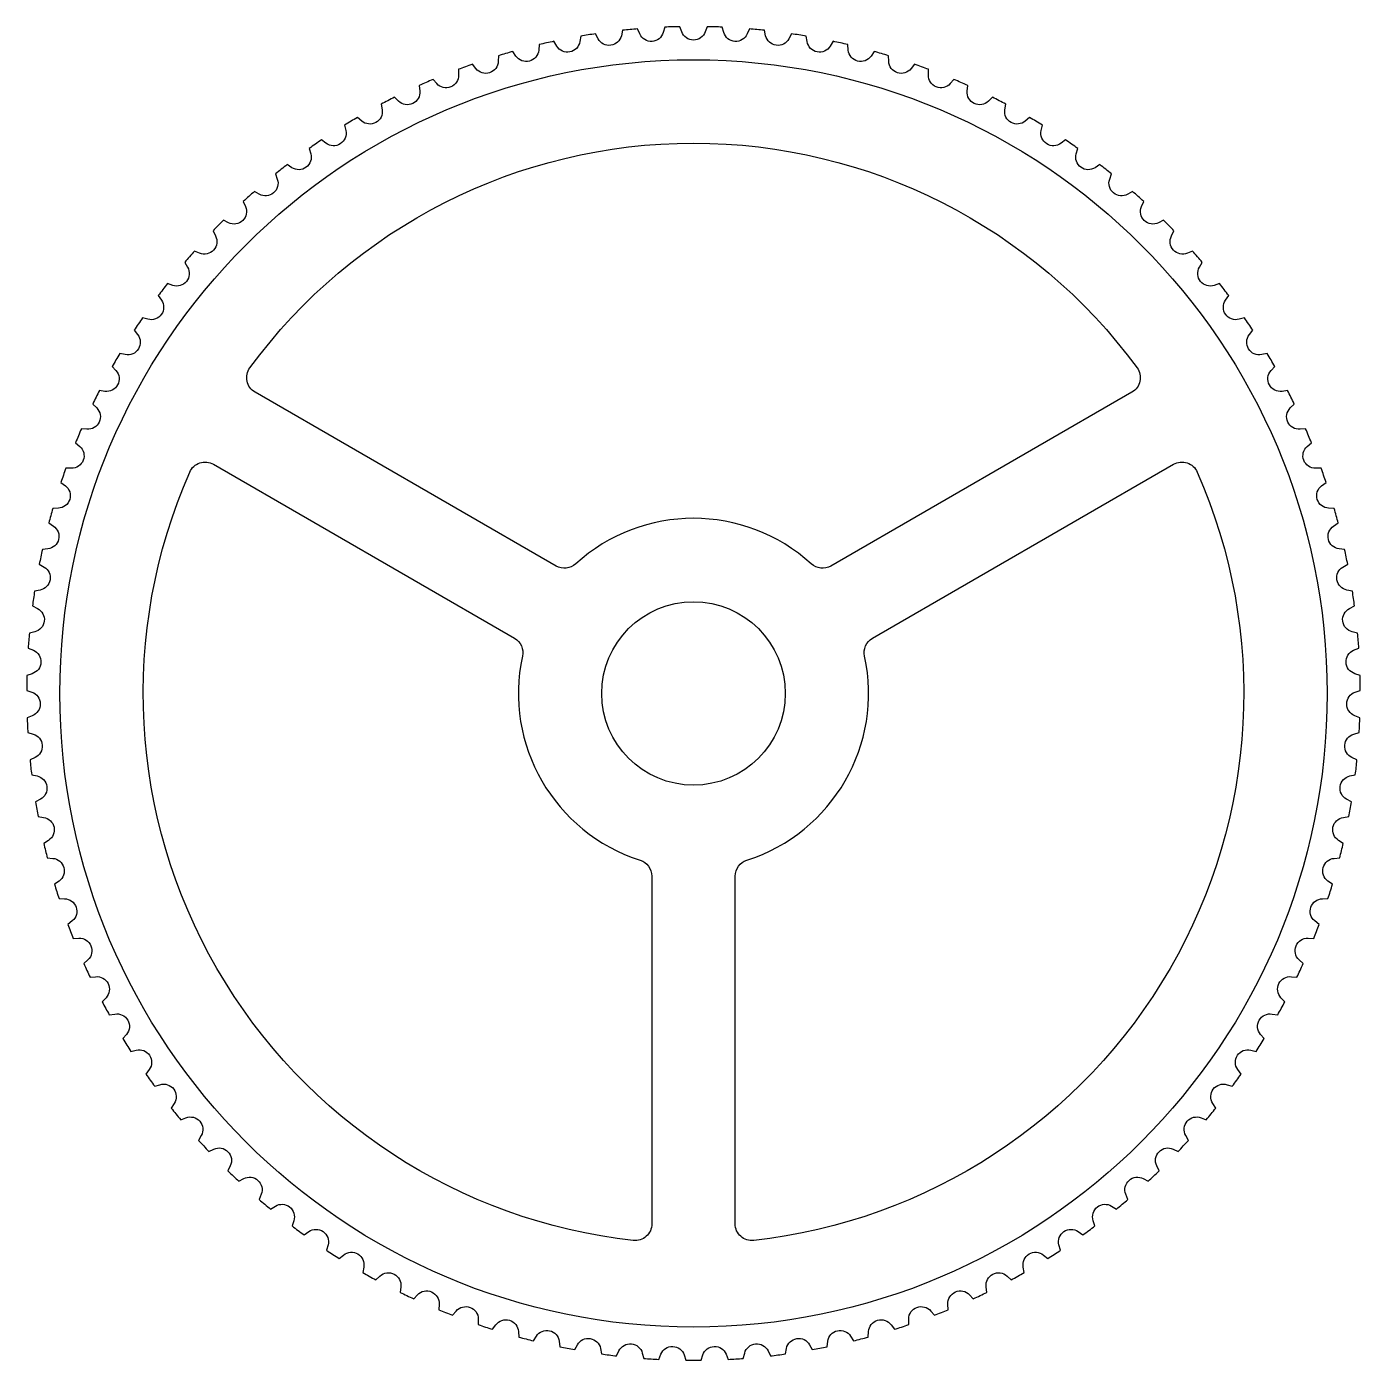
# Model space of a CAD drawing. Header units: millimetres. Extents: x -80 to 80, y -80 to 80.
import ezdxf

# ---------------------------------------------------------------- set-up
doc = ezdxf.new("R2010")
doc.units = ezdxf.units.MM

msp = doc.modelspace()

# ---------------------------------------------------------------- linework, layer by layer
for points in [[(2.49, -78.32, -0.314472), (3.92, -79.25), (4.17, -79.87, 0.002813), (5.07, -79.82, 0.002813), (5.97, -79.76), (6.14, -79.11, -0.314472), (7.45, -78, -0.314472), (8.94, -78.85), (9.23, -79.45, 0.002813), (10.13, -79.34, 0.002813), (11.02, -79.22), (11.15, -78.56, -0.314472), (12.38, -77.37, -0.314472), (13.93, -78.12), (14.25, -78.7, 0.002813), (15.14, -78.54, 0.002813), (16.02, -78.36), (16.11, -77.7, -0.314472), (17.26, -76.43, -0.314472), (18.85, -77.08), (19.21, -77.64, 0.002813), (20.09, -77.42, 0.002813), (20.96, -77.19), (21, -76.52, -0.314472), (22.08, -75.18, -0.314472), (23.7, -75.73), (24.1, -76.26, 0.002813), (24.96, -75.99, 0.002813), (25.81, -75.7), (25.81, -75.04, -0.314472), (26.8, -73.63, -0.314472), (28.46, -74.07), (28.89, -74.58, 0.002813), (29.73, -74.25, 0.002813), (30.56, -73.91), (30.52, -73.25, -0.314472), (31.42, -71.78, -0.314472), (33.1, -72.12), (33.56, -72.6, 0.002813), (34.38, -72.22, 0.002813), (35.19, -71.83), (35.1, -71.16, -0.314472), (35.9, -69.65, -0.314472), (37.61, -69.87), (38.1, -70.33, 0.002813), (38.89, -69.89, 0.002813), (39.67, -69.45), (39.55, -68.79, -0.314472), (40.25, -67.23, -0.314472), (41.96, -67.35), (42.48, -67.77, 0.002813), (43.24, -67.28, 0.002813), (44, -66.79), (43.83, -66.15, -0.314472), (44.43, -64.54, -0.314472), (46.15, -64.55), (46.69, -64.94, 0.002813), (47.42, -64.41, 0.002813), (48.14, -63.87), (47.94, -63.24, -0.314472), (48.44, -61.59, -0.314472), (50.15, -61.49), (50.72, -61.84, 0.002813), (51.41, -61.27, 0.002813), (52.1, -60.69), (51.85, -60.07, -0.314472), (52.25, -58.4, -0.314472), (53.95, -58.19), (54.54, -58.5, 0.002813), (55.19, -57.89, 0.002813), (55.84, -57.26), (55.56, -56.66, -0.314472), (55.84, -54.96, -0.314472), (57.53, -54.65), (58.14, -54.93, 0.002813), (58.75, -54.27, 0.002813), (59.36, -53.6), (59.04, -53.02, -0.314472), (59.22, -51.31, -0.314472), (60.88, -50.89), (61.51, -51.13, 0.002813), (62.08, -50.43, 0.002813), (62.64, -49.73), (62.28, -49.17, -0.314472), (62.35, -47.45, -0.314472), (63.99, -46.93), (64.62, -47.12, 0.002813), (65.15, -46.39, 0.002813), (65.67, -45.66), (65.28, -45.12, -0.314472), (65.24, -43.4, -0.314472), (66.84, -42.78), (67.48, -42.93, 0.002813), (67.96, -42.17, 0.002813), (68.43, -41.4), (68.01, -40.89, -0.314472), (67.86, -39.18, -0.314472), (69.41, -38.45), (70.07, -38.56, 0.002813), (70.5, -37.77, 0.002813), (70.92, -36.98), (70.46, -36.49, -0.314472), (70.21, -34.8, -0.314472), (71.71, -33.97), (72.38, -34.04, 0.002813), (72.75, -33.23, 0.002813), (73.12, -32.4), (72.63, -31.95, -0.314472), (72.27, -30.27, -0.314472), (73.72, -29.35), (74.39, -29.38, 0.002813), (74.71, -28.54, 0.002813), (75.03, -27.7), (74.51, -27.28, -0.314472), (74.05, -25.63, -0.314472), (75.44, -24.62), (76.1, -24.61, 0.002813), (76.37, -23.75, 0.002813), (76.64, -22.89), (76.1, -22.5, -0.314472), (75.52, -20.88, -0.314472), (76.85, -19.78), (77.51, -19.73, 0.002813), (77.73, -18.86, 0.002813), (77.93, -17.98), (77.37, -17.63, -0.314472), (76.7, -16.05, -0.314472), (77.95, -14.87), (78.61, -14.77, 0.002813), (78.77, -13.89, 0.002813), (78.92, -13), (78.33, -12.68, -0.314472), (77.56, -11.15, -0.314472), (78.73, -9.9), (79.38, -9.76, 0.002813), (79.49, -8.87, 0.002813), (79.58, -7.97), (78.98, -7.69, -0.314472), (78.11, -6.21, -0.314472), (79.2, -4.88), (79.84, -4.7, 0.002813), (79.89, -3.81, 0.002813), (79.93, -2.91), (79.31, -2.67, -0.314472), (78.35, -1.24, -0.314472), (79.35, 0.15), (79.98, 0.37, 0.002813), (79.97, 1.27, 0.002813), (79.95, 2.17), (79.32, 2.37, -0.314472), (78.27, 3.73, -0.314472), (79.18, 5.18), (79.8, 5.44, 0.002813), (79.73, 6.34, 0.002813), (79.65, 7.24), (79.01, 7.39, -0.314472), (77.87, 8.68, -0.314472), (78.69, 10.19), (79.29, 10.49, 0.002813), (79.17, 11.38, 0.002813), (79.03, 12.27), (78.38, 12.39, -0.314472), (77.17, 13.61, -0.314472), (77.89, 15.16), (78.47, 15.5, 0.002813), (78.29, 16.38, 0.002813), (78.1, 17.26), (77.43, 17.34, -0.314472), (76.15, 18.47, -0.314472), (76.77, 20.07), (77.32, 20.44, 0.002813), (77.09, 21.31, 0.002813), (76.85, 22.18), (76.18, 22.21, -0.314472), (74.82, 23.27, -0.314472), (75.34, 24.9), (75.87, 25.31, 0.002813), (75.58, 26.16, 0.002813), (75.28, 27.01), (74.62, 27, -0.314472), (73.2, 27.96, -0.314472), (73.61, 29.63), (74.11, 30.07, 0.002813), (73.77, 30.9, 0.002813), (73.42, 31.73), (72.75, 31.68, -0.314472), (71.28, 32.55, -0.314472), (71.58, 34.24), (72.06, 34.71, 0.002813), (71.66, 35.52, 0.002813), (71.26, 36.32), (70.6, 36.23, -0.314472), (69.07, 37.01, -0.314472), (69.27, 38.71), (69.71, 39.21, 0.002813), (69.27, 39.99, 0.002813), (68.81, 40.77), (68.16, 40.63, -0.314472), (66.58, 41.31, -0.314472), (66.67, 43.03), (67.08, 43.55, 0.002813), (66.59, 44.3, 0.002813), (66.09, 45.05), (65.44, 44.87, -0.314472), (63.83, 45.45, -0.314472), (63.81, 47.17), (64.19, 47.72, 0.002813), (63.65, 48.44, 0.002813), (63.1, 49.15), (62.47, 48.93, -0.314472), (60.82, 49.41, -0.314472), (60.69, 51.12), (61.03, 51.69, 0.002813), (60.45, 52.38, 0.002813), (59.85, 53.05), (59.24, 52.8, -0.314472), (57.56, 53.17, -0.314472), (57.33, 54.87), (57.63, 55.46, 0.002813), (57, 56.11, 0.002813), (56.37, 56.74), (55.77, 56.45, -0.314472), (54.07, 56.71, -0.314472), (53.73, 58.39), (54, 59, 0.002813), (53.33, 59.61, 0.002813), (52.66, 60.2), (52.08, 59.87, -0.314472), (50.37, 60.02, -0.314472), (49.92, 61.68), (50.15, 62.31, 0.002813), (49.44, 62.87, 0.002813), (48.73, 63.42), (48.17, 63.05, -0.314472), (46.46, 63.1, -0.314472), (45.91, 64.72), (46.09, 65.36, 0.002813), (45.35, 65.88, 0.002813), (44.61, 66.39), (44.08, 65.98, -0.314472), (42.36, 65.92, -0.314472), (41.71, 67.51), (41.85, 68.16, 0.002813), (41.08, 68.62, 0.002813), (40.31, 69.08), (39.8, 68.65, -0.314472), (38.1, 68.47, -0.314472), (37.34, 70.01), (37.45, 70.67, 0.002813), (36.65, 71.09, 0.002813), (35.85, 71.5), (35.37, 71.03, -0.314472), (33.68, 70.75, -0.314472), (32.83, 72.24), (32.89, 72.91, 0.002813), (32.07, 73.27, 0.002813), (31.24, 73.63), (30.79, 73.13, -0.314472), (29.12, 72.74, -0.314472), (28.18, 74.18), (28.2, 74.85, 0.002813), (27.36, 75.16, 0.002813), (26.51, 75.46), (26.09, 74.94, -0.314472), (24.45, 74.44, -0.314472), (23.42, 75.82), (23.4, 76.48, 0.002813), (22.53, 76.74, 0.002813), (21.67, 76.99), (21.29, 76.44, -0.314472), (19.68, 75.84, -0.314472), (18.56, 77.15), (18.5, 77.81, 0.002813), (17.62, 78.02, 0.002813), (16.74, 78.21), (16.4, 77.64, -0.314472), (14.83, 76.94, -0.314472), (13.63, 78.17), (13.53, 78.83, 0.002813), (12.64, 78.98, 0.002813), (11.75, 79.11), (11.44, 78.52, -0.314472), (9.92, 77.73, -0.314472), (8.65, 78.88), (8.5, 79.53, 0.002813), (7.6, 79.62, 0.002813), (6.71, 79.7), (6.44, 79.09, -0.314472), (4.97, 78.2, -0.314472), (3.63, 79.27), (3.44, 79.91, 0.002813), (2.54, 79.94, 0.002813), (1.64, 79.96), (1.41, 79.34, -0.314472), (0, 78.36, -0.314472), (-1.41, 79.34), (-1.64, 79.96, 0.002813), (-2.54, 79.94, 0.002813), (-3.44, 79.91), (-3.63, 79.27, -0.314472), (-4.97, 78.2, -0.314472), (-6.44, 79.09), (-6.71, 79.7, 0.002813), (-7.6, 79.62, 0.002813), (-8.5, 79.53), (-8.65, 78.88, -0.314472), (-9.92, 77.73, -0.314472), (-11.44, 78.52), (-11.75, 79.11, 0.002813), (-12.64, 78.98, 0.002813), (-13.53, 78.83), (-13.63, 78.17, -0.314472), (-14.83, 76.94, -0.314472), (-16.4, 77.64), (-16.74, 78.21, 0.002813), (-17.62, 78.02, 0.002813), (-18.5, 77.81), (-18.56, 77.15, -0.314472), (-19.68, 75.84, -0.314472), (-21.29, 76.44), (-21.67, 76.99, 0.002813), (-22.53, 76.74, 0.002813), (-23.4, 76.48), (-23.42, 75.82, -0.314472), (-24.45, 74.44, -0.314472), (-26.09, 74.94), (-26.51, 75.46, 0.002813), (-27.36, 75.16, 0.002813), (-28.2, 74.85), (-28.18, 74.18, -0.314472), (-29.12, 72.74, -0.314472), (-30.79, 73.13), (-31.24, 73.63, 0.002813), (-32.07, 73.27, 0.002813), (-32.89, 72.91), (-32.83, 72.24, -0.314472), (-33.68, 70.75, -0.314472), (-35.37, 71.03), (-35.85, 71.5, 0.002813), (-36.65, 71.09, 0.002813), (-37.45, 70.67), (-37.34, 70.01, -0.314472), (-38.1, 68.47, -0.314472), (-39.8, 68.65), (-40.31, 69.08, 0.002813), (-41.08, 68.62, 0.002813), (-41.85, 68.16), (-41.71, 67.51, -0.314472), (-42.36, 65.92, -0.314472), (-44.08, 65.98), (-44.61, 66.39, 0.002813), (-45.35, 65.88, 0.002813), (-46.09, 65.36), (-45.91, 64.72, -0.314472), (-46.46, 63.1, -0.314472), (-48.17, 63.05), (-48.73, 63.42, 0.002813), (-49.44, 62.87, 0.002813), (-50.15, 62.31), (-49.92, 61.68, -0.314472), (-50.37, 60.02, -0.314472), (-52.08, 59.87), (-52.66, 60.2, 0.002813), (-53.33, 59.61, 0.002813), (-54, 59), (-53.73, 58.39, -0.314472), (-54.07, 56.71, -0.314472), (-55.77, 56.45), (-56.37, 56.74, 0.002813), (-57, 56.11, 0.002813), (-57.63, 55.46), (-57.33, 54.87, -0.314472), (-57.56, 53.17, -0.314472), (-59.24, 52.8), (-59.85, 53.05, 0.002813), (-60.45, 52.38, 0.002813), (-61.03, 51.69), (-60.69, 51.12, -0.314472), (-60.82, 49.41, -0.314472), (-62.47, 48.93), (-63.1, 49.15, 0.002813), (-63.65, 48.44, 0.002813), (-64.19, 47.72), (-63.81, 47.17, -0.314472), (-63.83, 45.45, -0.314472), (-65.44, 44.87), (-66.09, 45.05, 0.002813), (-66.59, 44.3, 0.002813), (-67.08, 43.55), (-66.67, 43.03, -0.314472), (-66.58, 41.31, -0.314472), (-68.16, 40.63), (-68.81, 40.77, 0.002813), (-69.27, 39.99, 0.002813), (-69.71, 39.21), (-69.27, 38.71, -0.314472), (-69.07, 37.01, -0.314472), (-70.6, 36.23), (-71.26, 36.32, 0.002813), (-71.66, 35.52, 0.002813), (-72.06, 34.71), (-71.58, 34.24, -0.314472), (-71.28, 32.55, -0.314472), (-72.75, 31.68), (-73.42, 31.73, 0.002813), (-73.77, 30.9, 0.002813), (-74.11, 30.07), (-73.61, 29.63, -0.314472), (-73.2, 27.96, -0.314472), (-74.62, 27), (-75.28, 27.01, 0.002813), (-75.58, 26.16, 0.002813), (-75.87, 25.31), (-75.34, 24.9, -0.314472), (-74.82, 23.27, -0.314472), (-76.18, 22.21), (-76.85, 22.18, 0.002813), (-77.09, 21.31, 0.002813), (-77.32, 20.44), (-76.77, 20.07, -0.314472), (-76.15, 18.47, -0.314472), (-77.43, 17.34), (-78.1, 17.26, 0.002813), (-78.29, 16.38, 0.002813), (-78.47, 15.5), (-77.89, 15.16, -0.314472), (-77.17, 13.61, -0.314472), (-78.38, 12.39), (-79.03, 12.27, 0.002813), (-79.17, 11.38, 0.002813), (-79.29, 10.49), (-78.69, 10.19, -0.314472), (-77.87, 8.68, -0.314472), (-79.01, 7.39), (-79.65, 7.24, 0.002813), (-79.73, 6.34, 0.002813), (-79.8, 5.44), (-79.18, 5.18, -0.314472), (-78.27, 3.73, -0.314472), (-79.32, 2.37), (-79.95, 2.17, 0.002813), (-79.97, 1.27, 0.002813), (-79.98, 0.37), (-79.35, 0.15, -0.314472), (-78.35, -1.24, -0.314472), (-79.31, -2.67), (-79.93, -2.91, 0.002813), (-79.89, -3.81, 0.002813), (-79.84, -4.7), (-79.2, -4.88, -0.314472), (-78.11, -6.21, -0.314472), (-78.98, -7.69), (-79.58, -7.97, 0.002813), (-79.49, -8.87, 0.002813), (-79.38, -9.76), (-78.73, -9.9, -0.314472), (-77.56, -11.15, -0.314472), (-78.33, -12.68), (-78.92, -13, 0.002813), (-78.77, -13.89, 0.002813), (-78.61, -14.77), (-77.95, -14.87, -0.314472), (-76.7, -16.05, -0.314472), (-77.37, -17.63), (-77.93, -17.98, 0.002813), (-77.73, -18.86, 0.002813), (-77.51, -19.73), (-76.85, -19.78, -0.314472), (-75.52, -20.88, -0.314472), (-76.1, -22.5), (-76.64, -22.89, 0.002813), (-76.37, -23.75, 0.002813), (-76.1, -24.61), (-75.44, -24.62, -0.314472), (-74.05, -25.63, -0.314472), (-74.51, -27.28), (-75.03, -27.7, 0.002813), (-74.71, -28.54, 0.002813), (-74.39, -29.38), (-73.72, -29.35, -0.314472), (-72.27, -30.27, -0.314472), (-72.63, -31.95), (-73.12, -32.4, 0.002813), (-72.75, -33.23, 0.002813), (-72.38, -34.04), (-71.71, -33.97, -0.314472), (-70.21, -34.8, -0.314472), (-70.46, -36.49), (-70.92, -36.98, 0.002813), (-70.5, -37.77, 0.002813), (-70.07, -38.56), (-69.41, -38.45, -0.314472), (-67.86, -39.18, -0.314472), (-68.01, -40.89), (-68.43, -41.4, 0.002813), (-67.96, -42.17, 0.002813), (-67.48, -42.93), (-66.84, -42.78, -0.314472), (-65.24, -43.4, -0.314472), (-65.28, -45.12), (-65.67, -45.66, 0.002813), (-65.15, -46.39, 0.002813), (-64.62, -47.12), (-63.99, -46.93, -0.314472), (-62.35, -47.45, -0.314472), (-62.28, -49.17), (-62.64, -49.73, 0.002813), (-62.08, -50.43, 0.002813), (-61.51, -51.13), (-60.88, -50.89, -0.314472), (-59.22, -51.31, -0.314472), (-59.04, -53.02), (-59.36, -53.6, 0.002813), (-58.75, -54.27, 0.002813), (-58.14, -54.93), (-57.53, -54.65, -0.314472), (-55.84, -54.96, -0.314472), (-55.56, -56.66), (-55.84, -57.26, 0.002813), (-55.19, -57.89, 0.002813), (-54.54, -58.5), (-53.95, -58.19, -0.314472), (-52.25, -58.4, -0.314472), (-51.85, -60.07), (-52.1, -60.69, 0.002813), (-51.41, -61.27, 0.002813), (-50.72, -61.84), (-50.15, -61.49, -0.314472), (-48.44, -61.59, -0.314472), (-47.94, -63.24), (-48.14, -63.87, 0.002813), (-47.42, -64.41, 0.002813), (-46.69, -64.94), (-46.15, -64.55, -0.314472), (-44.43, -64.54, -0.314472), (-43.83, -66.15), (-44, -66.79, 0.002813), (-43.24, -67.28, 0.002813), (-42.48, -67.77), (-41.96, -67.35, -0.314472), (-40.25, -67.23, -0.314472), (-39.55, -68.79), (-39.67, -69.45, 0.002813), (-38.89, -69.89, 0.002813), (-38.1, -70.33), (-37.61, -69.87, -0.314472), (-35.9, -69.65, -0.314472), (-35.1, -71.16), (-35.19, -71.83, 0.002813), (-34.38, -72.22, 0.002813), (-33.56, -72.6), (-33.1, -72.12, -0.314472), (-31.42, -71.78, -0.314472), (-30.52, -73.25), (-30.56, -73.91, 0.002813), (-29.73, -74.25, 0.002813), (-28.89, -74.58), (-28.46, -74.07, -0.314472), (-26.8, -73.63, -0.314472), (-25.81, -75.04), (-25.81, -75.7, 0.002813), (-24.96, -75.99, 0.002813), (-24.1, -76.26), (-23.7, -75.73, -0.314472), (-22.08, -75.18, -0.314472), (-21, -76.52), (-20.96, -77.19, 0.002813), (-20.09, -77.42, 0.002813), (-19.21, -77.64), (-18.85, -77.08, -0.314472), (-17.26, -76.43, -0.314472), (-16.11, -77.7), (-16.02, -78.36, 0.002813), (-15.14, -78.54, 0.002813), (-14.25, -78.7), (-13.93, -78.12, -0.314472), (-12.38, -77.37, -0.314472), (-11.15, -78.56), (-11.02, -79.22, 0.002813), (-10.13, -79.34, 0.002813), (-9.23, -79.45), (-8.94, -78.85, -0.314472), (-7.45, -78, -0.314472), (-6.14, -79.11), (-5.97, -79.76, 0.002813), (-5.07, -79.82, 0.002813), (-4.17, -79.87), (-3.92, -79.25, -0.314472), (-2.49, -78.32, -0.314472), (-1.11, -79.34), (-0.9, -79.98, 0.002813), (0, -79.98, 0.002813), (0.9, -79.98), (1.11, -79.34, -0.314472)], [(53.21, 39.05, -0.44669), (52.59, 36.14), (16.47, 15.28, -0.326276), (14.13, 15.54, 0.386681), (-14.13, 15.54, -0.326276), (-16.47, 15.28), (-52.59, 36.14, -0.44669), (-53.21, 39.05, -0.506459)], [(-60.42, 26.55, -0.44669), (-57.59, 27.48), (-21.47, 6.62, -0.326276), (-20.52, 4.47, 0.386681), (-6.39, -20, -0.326276), (-5, -21.91), (-5, -63.62, -0.44669), (-7.22, -65.6, -0.506459)], [(20.52, 4.47, -0.326276), (21.47, 6.62), (57.59, 27.48, -0.44669), (60.42, 26.55, -0.506459), (7.22, -65.6, -0.44669), (5, -63.62), (5, -21.91, -0.326276), (6.39, -20, 0.386681)]]:
    msp.add_lwpolyline(points, format="xyb", close=True)
for radius in [76, 76, 11]:
    msp.add_circle((0, 0), radius)

doc.saveas('drawing.dxf')
